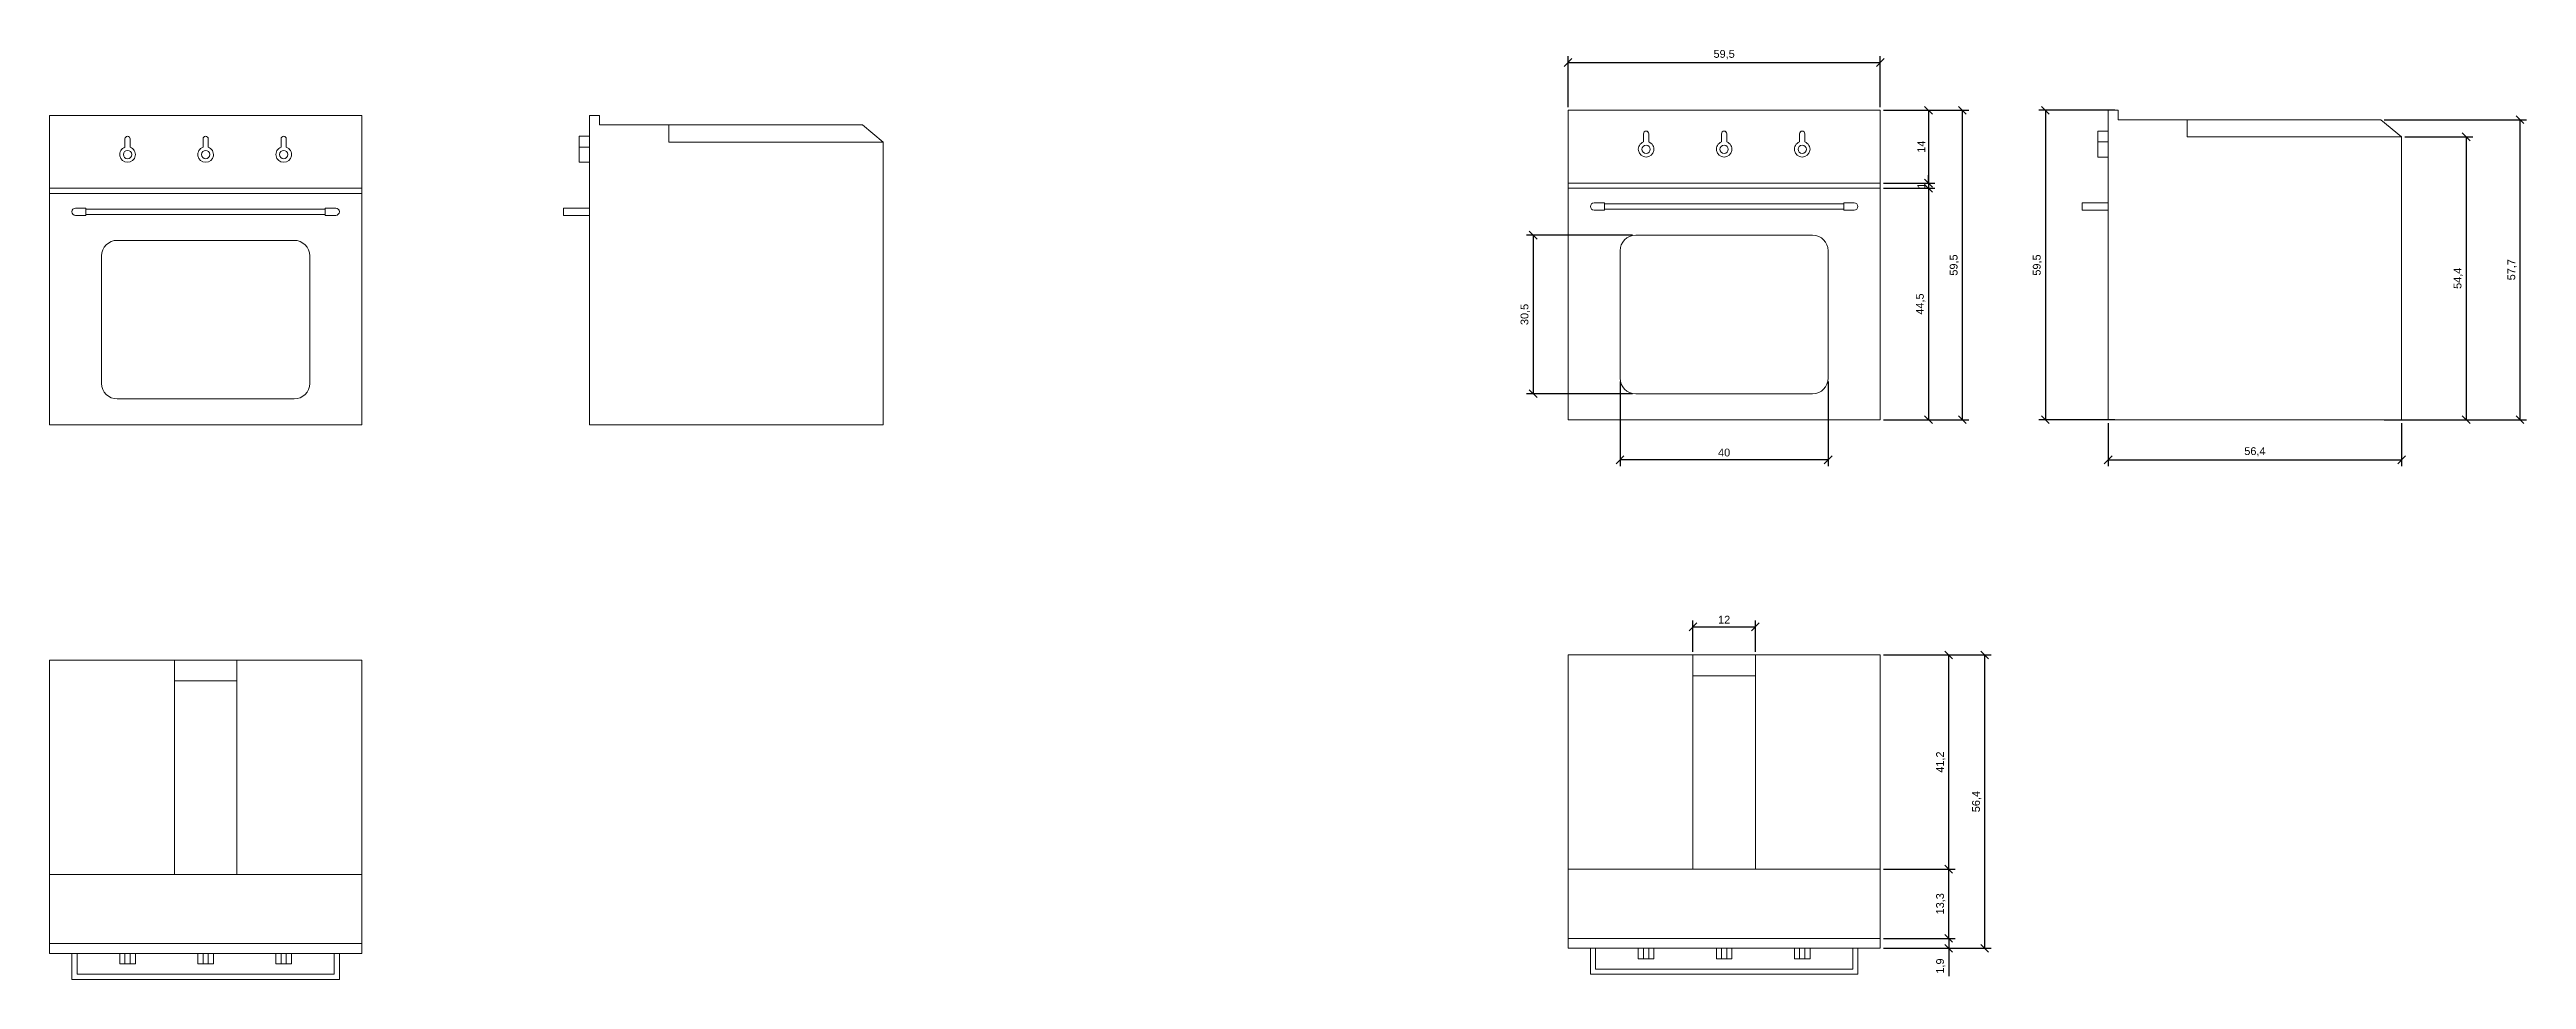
# Model space of a CAD drawing. Header units: millimetres. Extents: x 1660 to 2136, y 1768 to 1946.
import ezdxf

# ---------------------------------------------------------------- set-up
doc = ezdxf.new("R2010")
doc.units = ezdxf.units.MM
for name, color, linetype, lineweight in [('L_OGGETTI', 7, 'Continuous', 20), ('L_PIANTA PROSP', 7, 'Continuous', 20), ('L_QUOTE', 7, 'Continuous', 0)]:
    doc.layers.add(name, color=color, linetype=linetype, lineweight=lineweight)
doc.styles.get("Standard").update_dxf_attribs({"font": 'arial.ttf'})
doc.dimstyles.new('ISO-25', dxfattribs={"dimtxt": 2.5, "dimasz": 2.5, "dimexe": 1.25, "dimexo": 0.625, "dimtad": 1, "dimtxsty": 'Standard', "dimcen": 2.5, "dimadec": 0, "dimazin": 0, "dimtfac": 1, "dimtmove": 0, "dimatfit": 3, "dimfxl": 1, "dimarcsym": 0})

# ---------------------------------------------------------------- blocks, each defined once
blk = doc.blocks.new('_Oblique')
at = {"color": 0, "linetype": 'ByBlock', "lineweight": -2}
blk.add_line((-0.5, -0.5), (0.5, 0.5), dxfattribs=at)
blk = doc.blocks.new('*D4')
at = {"layer": 'Defpoints', "color": 0, "transparency": 16777216}
for p in [(2012.23, 1943.92), (1952.23, 1934.74), (2012.23, 1934.74)]:
    blk.add_point(p, dxfattribs=at)
at = {"layer": 'L_QUOTE', "color": 0, "lineweight": -2, "transparency": 16777216}
for p, q in [((1952.23, 1935.36), (1952.23, 1945.17)), ((1952.23, 1943.92), (2012.23, 1943.92)), ((2012.23, 1935.36), (2012.23, 1945.17))]:
    blk.add_line(p, q, dxfattribs=at)
at = {"layer": 'L_QUOTE', "color": 0, "lineweight": -2, "transparency": 16777216, "xscale": 1.5, "yscale": 1.5, "zscale": 1.5, "rotation": 180}
blk.add_blockref('_Oblique', (1952.23, 1943.92), dxfattribs=at)
at = {"layer": 'L_QUOTE', "color": 0, "lineweight": -2, "transparency": 16777216, "xscale": 1.5, "yscale": 1.5, "zscale": 1.5}
blk.add_blockref('_Oblique', (2012.23, 1943.92), dxfattribs=at)
at = {"layer": 'L_QUOTE', "color": 0, "transparency": 16777216, "insert": (1982.23, 1945.45), "char_height": 1.5, "attachment_point": 5}
blk.add_mtext('59,5', dxfattribs=at)
blk = doc.blocks.new('*D5')
at = {"layer": 'Defpoints', "color": 0, "transparency": 16777216}
for p in [(2012.23, 1934.74), (2012.23, 1875.24), (2028, 1875.24)]:
    blk.add_point(p, dxfattribs=at)
at = {"layer": 'L_QUOTE', "color": 0, "lineweight": -2, "transparency": 16777216}
for p, q in [((2012.86, 1934.74), (2029.25, 1934.74)), ((2028, 1934.74), (2028, 1875.24)), ((2012.86, 1875.24), (2029.25, 1875.24))]:
    blk.add_line(p, q, dxfattribs=at)
at = {"layer": 'L_QUOTE', "color": 0, "lineweight": -2, "transparency": 16777216, "xscale": 1.5, "yscale": 1.5, "zscale": 1.5}
for p, rotation in [((2028, 1934.74), 90), ((2028, 1875.24), 270)]:
    blk.add_blockref('_Oblique', p, dxfattribs=dict(at, rotation=rotation))
at = {"layer": 'L_QUOTE', "color": 0, "transparency": 16777216, "insert": (2026.47, 1904.99), "char_height": 1.5, "attachment_point": 5, "rotation": 90}
blk.add_mtext('59,5', dxfattribs=at)
blk = doc.blocks.new('*D7')
at = {"layer": 'Defpoints', "color": 0, "transparency": 16777216}
for p in [(2012.23, 1934.74), (2012.23, 1920.74), (2021.5, 1920.74)]:
    blk.add_point(p, dxfattribs=at)
at = {"layer": 'L_QUOTE', "color": 0, "lineweight": -2, "transparency": 16777216}
for p, q in [((2012.86, 1934.74), (2022.75, 1934.74)), ((2021.5, 1934.74), (2021.5, 1920.74)), ((2012.86, 1920.74), (2022.75, 1920.74))]:
    blk.add_line(p, q, dxfattribs=at)
at = {"layer": 'L_QUOTE', "color": 0, "lineweight": -2, "transparency": 16777216, "xscale": 1.5, "yscale": 1.5, "zscale": 1.5}
for p, rotation in [((2021.5, 1934.74), 90), ((2021.5, 1920.74), 270)]:
    blk.add_blockref('_Oblique', p, dxfattribs=dict(at, rotation=rotation))
at = {"layer": 'L_QUOTE', "color": 0, "transparency": 16777216, "insert": (2020.12, 1927.74), "char_height": 1.5, "attachment_point": 5, "rotation": 90}
blk.add_mtext('14', dxfattribs=at)
blk = doc.blocks.new('*D8')
at = {"layer": 'Defpoints', "color": 0, "transparency": 16777216}
for p in [(2012.23, 1920.74), (2012.23, 1919.74), (2021.5, 1919.74)]:
    blk.add_point(p, dxfattribs=at)
at = {"layer": 'L_QUOTE', "color": 0, "lineweight": -2, "transparency": 16777216}
for p, q in [((2012.86, 1920.74), (2022.75, 1920.74)), ((2012.86, 1919.74), (2022.75, 1919.74)), ((2021.5, 1920.74), (2021.5, 1922.24)), ((2021.5, 1920.74), (2021.5, 1919.74)), ((2021.5, 1919.74), (2021.5, 1918.24))]:
    blk.add_line(p, q, dxfattribs=at)
at = {"layer": 'L_QUOTE', "color": 0, "lineweight": -2, "transparency": 16777216, "xscale": 1.5, "yscale": 1.5, "zscale": 1.5}
for p, rotation in [((2021.5, 1920.74), 270), ((2021.5, 1919.74), 90)]:
    blk.add_blockref('_Oblique', p, dxfattribs=dict(at, rotation=rotation))
at = {"layer": 'L_QUOTE', "color": 0, "transparency": 16777216, "insert": (2020.12, 1920.24), "char_height": 1.5, "attachment_point": 5, "rotation": 90}
blk.add_mtext('1', dxfattribs=at)
blk = doc.blocks.new('*D9')
at = {"layer": 'Defpoints', "color": 0, "transparency": 16777216}
for p in [(2012.23, 1919.74), (2012.23, 1875.24), (2021.5, 1875.24)]:
    blk.add_point(p, dxfattribs=at)
at = {"layer": 'L_QUOTE', "color": 0, "lineweight": -2, "transparency": 16777216}
for p, q in [((2012.86, 1919.74), (2022.75, 1919.74)), ((2021.5, 1919.74), (2021.5, 1875.24)), ((2012.86, 1875.24), (2022.75, 1875.24))]:
    blk.add_line(p, q, dxfattribs=at)
at = {"layer": 'L_QUOTE', "color": 0, "lineweight": -2, "transparency": 16777216, "xscale": 1.5, "yscale": 1.5, "zscale": 1.5}
for p, rotation in [((2021.5, 1919.74), 90), ((2021.5, 1875.24), 270)]:
    blk.add_blockref('_Oblique', p, dxfattribs=dict(at, rotation=rotation))
at = {"layer": 'L_QUOTE', "color": 0, "transparency": 16777216, "insert": (2019.98, 1897.49), "char_height": 1.5, "attachment_point": 5, "rotation": 90}
blk.add_mtext('44,5', dxfattribs=at)
blk = doc.blocks.new('*D10')
at = {"layer": 'Defpoints', "color": 0, "transparency": 16777216}
for p in [(1965.23, 1910.74), (1945.53, 1880.24), (1965.23, 1880.24)]:
    blk.add_point(p, dxfattribs=at)
at = {"layer": 'L_QUOTE', "color": 0, "lineweight": -2, "transparency": 16777216}
for p, q in [((1964.61, 1910.74), (1944.28, 1910.74)), ((1945.53, 1910.74), (1945.53, 1880.24)), ((1964.61, 1880.24), (1944.28, 1880.24))]:
    blk.add_line(p, q, dxfattribs=at)
at = {"layer": 'L_QUOTE', "color": 0, "lineweight": -2, "transparency": 16777216, "xscale": 1.5, "yscale": 1.5, "zscale": 1.5}
for p, rotation in [((1945.53, 1910.74), 90), ((1945.53, 1880.24), 270)]:
    blk.add_blockref('_Oblique', p, dxfattribs=dict(at, rotation=rotation))
at = {"layer": 'L_QUOTE', "color": 0, "transparency": 16777216, "insert": (1944, 1895.49), "char_height": 1.5, "attachment_point": 5, "rotation": 90}
blk.add_mtext('30,5', dxfattribs=at)
blk = doc.blocks.new('*D11')
at = {"layer": 'Defpoints', "color": 0, "transparency": 16777216}
for p in [(1962.23, 1883.24), (2002.23, 1883.24), (1962.23, 1867.54)]:
    blk.add_point(p, dxfattribs=at)
at = {"layer": 'L_QUOTE', "color": 0, "lineweight": -2, "transparency": 16777216}
for p, q in [((1962.23, 1882.61), (1962.23, 1866.29)), ((2002.23, 1882.61), (2002.23, 1866.29)), ((2002.23, 1867.54), (1962.23, 1867.54))]:
    blk.add_line(p, q, dxfattribs=at)
at = {"layer": 'L_QUOTE', "color": 0, "lineweight": -2, "transparency": 16777216, "xscale": 1.5, "yscale": 1.5, "zscale": 1.5, "rotation": 180}
blk.add_blockref('_Oblique', (1962.23, 1867.54), dxfattribs=at)
at = {"layer": 'L_QUOTE', "color": 0, "lineweight": -2, "transparency": 16777216, "xscale": 1.5, "yscale": 1.5, "zscale": 1.5}
blk.add_blockref('_Oblique', (2002.23, 1867.54), dxfattribs=at)
at = {"layer": 'L_QUOTE', "color": 0, "transparency": 16777216, "insert": (1982.23, 1868.93), "char_height": 1.5, "attachment_point": 5}
blk.add_mtext('40', dxfattribs=at)
blk = doc.blocks.new('*D12')
at = {"layer": 'Defpoints', "color": 0, "transparency": 16777216}
for p in [(2056.03, 1875.24), (2112.43, 1875.24), (2112.43, 1867.54)]:
    blk.add_point(p, dxfattribs=at)
at = {"layer": 'L_QUOTE', "color": 0, "lineweight": -2, "transparency": 16777216}
for p, q in [((2056.03, 1874.61), (2056.03, 1866.29)), ((2112.43, 1874.61), (2112.43, 1866.29)), ((2056.03, 1867.54), (2112.43, 1867.54))]:
    blk.add_line(p, q, dxfattribs=at)
at = {"layer": 'L_QUOTE', "color": 0, "lineweight": -2, "transparency": 16777216, "xscale": 1.5, "yscale": 1.5, "zscale": 1.5, "rotation": 180}
blk.add_blockref('_Oblique', (2056.03, 1867.54), dxfattribs=at)
at = {"layer": 'L_QUOTE', "color": 0, "lineweight": -2, "transparency": 16777216, "xscale": 1.5, "yscale": 1.5, "zscale": 1.5}
blk.add_blockref('_Oblique', (2112.43, 1867.54), dxfattribs=at)
at = {"layer": 'L_QUOTE', "color": 0, "transparency": 16777216, "insert": (2084.23, 1869.07), "char_height": 1.5, "attachment_point": 5}
blk.add_mtext('56,4', dxfattribs=at)
blk = doc.blocks.new('*D13')
at = {"layer": 'Defpoints', "color": 0, "transparency": 16777216}
for p in [(2108.43, 1932.94), (2108.43, 1875.24), (2135.16, 1875.24)]:
    blk.add_point(p, dxfattribs=at)
at = {"layer": 'L_QUOTE', "color": 0, "lineweight": -2, "transparency": 16777216}
for p, q in [((2109.05, 1932.94), (2136.41, 1932.94)), ((2135.16, 1932.94), (2135.16, 1875.24)), ((2109.05, 1875.24), (2136.41, 1875.24))]:
    blk.add_line(p, q, dxfattribs=at)
at = {"layer": 'L_QUOTE', "color": 0, "lineweight": -2, "transparency": 16777216, "xscale": 1.5, "yscale": 1.5, "zscale": 1.5}
for p, rotation in [((2135.16, 1932.94), 90), ((2135.16, 1875.24), 270)]:
    blk.add_blockref('_Oblique', p, dxfattribs=dict(at, rotation=rotation))
at = {"layer": 'L_QUOTE', "color": 0, "transparency": 16777216, "insert": (2133.64, 1904.09), "char_height": 1.5, "attachment_point": 5, "rotation": 90}
blk.add_mtext('57,7', dxfattribs=at)
blk = doc.blocks.new('*D14')
at = {"layer": 'Defpoints', "color": 0, "transparency": 16777216}
for p in [(2112.43, 1929.64), (2112.43, 1875.24), (2124.83, 1875.24)]:
    blk.add_point(p, dxfattribs=at)
at = {"layer": 'L_QUOTE', "color": 0, "lineweight": -2, "transparency": 16777216}
for p, q in [((2113.05, 1929.64), (2126.08, 1929.64)), ((2124.83, 1929.64), (2124.83, 1875.24)), ((2113.05, 1875.24), (2126.08, 1875.24))]:
    blk.add_line(p, q, dxfattribs=at)
at = {"layer": 'L_QUOTE', "color": 0, "lineweight": -2, "transparency": 16777216, "xscale": 1.5, "yscale": 1.5, "zscale": 1.5}
for p, rotation in [((2124.83, 1929.64), 90), ((2124.83, 1875.24), 270)]:
    blk.add_blockref('_Oblique', p, dxfattribs=dict(at, rotation=rotation))
at = {"layer": 'L_QUOTE', "color": 0, "transparency": 16777216, "insert": (2123.31, 1902.44), "char_height": 1.5, "attachment_point": 5, "rotation": 90}
blk.add_mtext('54,4', dxfattribs=at)
blk = doc.blocks.new('*D15')
at = {"layer": 'Defpoints', "color": 0, "transparency": 16777216}
for p in [(2057.93, 1934.74), (2043.97, 1875.24), (2057.93, 1875.24)]:
    blk.add_point(p, dxfattribs=at)
at = {"layer": 'L_QUOTE', "color": 0, "lineweight": -2, "transparency": 16777216}
for p, q in [((2057.3, 1934.74), (2042.72, 1934.74)), ((2043.97, 1934.74), (2043.97, 1875.24)), ((2057.3, 1875.24), (2042.72, 1875.24))]:
    blk.add_line(p, q, dxfattribs=at)
at = {"layer": 'L_QUOTE', "color": 0, "lineweight": -2, "transparency": 16777216, "xscale": 1.5, "yscale": 1.5, "zscale": 1.5}
for p, rotation in [((2043.97, 1934.74), 90), ((2043.97, 1875.24), 270)]:
    blk.add_blockref('_Oblique', p, dxfattribs=dict(at, rotation=rotation))
at = {"layer": 'L_QUOTE', "color": 0, "transparency": 16777216, "insert": (2042.44, 1904.99), "char_height": 1.5, "attachment_point": 5, "rotation": 90}
blk.add_mtext('59,5', dxfattribs=at)
blk = doc.blocks.new('*D16')
at = {"layer": 'Defpoints', "color": 0, "transparency": 16777216}
for p in [(2012.23, 1830.02), (2012.23, 1773.62), (2032.29, 1773.62)]:
    blk.add_point(p, dxfattribs=at)
at = {"layer": 'L_QUOTE', "color": 0, "lineweight": -2, "transparency": 16777216}
for p, q in [((2012.86, 1830.02), (2033.54, 1830.02)), ((2032.29, 1830.02), (2032.29, 1773.62)), ((2012.86, 1773.62), (2033.54, 1773.62))]:
    blk.add_line(p, q, dxfattribs=at)
at = {"layer": 'L_QUOTE', "color": 0, "lineweight": -2, "transparency": 16777216, "xscale": 1.5, "yscale": 1.5, "zscale": 1.5}
for p, rotation in [((2032.29, 1830.02), 90), ((2032.29, 1773.62), 270)]:
    blk.add_blockref('_Oblique', p, dxfattribs=dict(at, rotation=rotation))
at = {"layer": 'L_QUOTE', "color": 0, "transparency": 16777216, "insert": (2030.77, 1801.82), "char_height": 1.5, "attachment_point": 5, "rotation": 90}
blk.add_mtext('56,4', dxfattribs=at)
blk = doc.blocks.new('*D17')
at = {"layer": 'Defpoints', "color": 0, "transparency": 16777216}
for p in [(2012.23, 1775.52), (2025.39, 1775.52), (2012.23, 1773.62)]:
    blk.add_point(p, dxfattribs=at)
at = {"layer": 'L_QUOTE', "color": 0, "lineweight": -2, "transparency": 16777216}
for p, q in [((2012.86, 1775.52), (2026.64, 1775.52)), ((2025.39, 1775.52), (2025.39, 1773.62)), ((2012.86, 1773.62), (2026.64, 1773.62)), ((2025.39, 1773.62), (2025.39, 1768.27))]:
    blk.add_line(p, q, dxfattribs=at)
at = {"layer": 'L_QUOTE', "color": 0, "lineweight": -2, "transparency": 16777216, "xscale": 1.5, "yscale": 1.5, "zscale": 1.5}
for p, rotation in [((2025.39, 1775.52), 90), ((2025.39, 1773.62), 270)]:
    blk.add_blockref('_Oblique', p, dxfattribs=dict(at, rotation=rotation))
at = {"layer": 'L_QUOTE', "color": 0, "transparency": 16777216, "insert": (2023.86, 1770.2), "char_height": 1.5, "attachment_point": 5, "rotation": 90}
blk.add_mtext('1,9', dxfattribs=at)
blk = doc.blocks.new('*D18')
at = {"layer": 'Defpoints', "color": 0, "transparency": 16777216}
for p in [(2012.23, 1788.82), (2025.39, 1788.82), (2012.23, 1775.52)]:
    blk.add_point(p, dxfattribs=at)
at = {"layer": 'L_QUOTE', "color": 0, "lineweight": -2, "transparency": 16777216}
for p, q in [((2012.86, 1788.82), (2026.64, 1788.82)), ((2025.39, 1775.52), (2025.39, 1788.82)), ((2012.86, 1775.52), (2026.64, 1775.52))]:
    blk.add_line(p, q, dxfattribs=at)
at = {"layer": 'L_QUOTE', "color": 0, "lineweight": -2, "transparency": 16777216, "xscale": 1.5, "yscale": 1.5, "zscale": 1.5}
for p, rotation in [((2025.39, 1788.82), 90), ((2025.39, 1775.52), 270)]:
    blk.add_blockref('_Oblique', p, dxfattribs=dict(at, rotation=rotation))
at = {"layer": 'L_QUOTE', "color": 0, "transparency": 16777216, "insert": (2023.86, 1782.17), "char_height": 1.5, "attachment_point": 5, "rotation": 90}
blk.add_mtext('13,3', dxfattribs=at)
blk = doc.blocks.new('*D19')
at = {"layer": 'Defpoints', "color": 0, "transparency": 16777216}
for p in [(2012.23, 1830.02), (2025.39, 1830.02), (2012.23, 1788.82)]:
    blk.add_point(p, dxfattribs=at)
at = {"layer": 'L_QUOTE', "color": 0, "lineweight": -2, "transparency": 16777216}
for p, q in [((2012.86, 1830.02), (2026.64, 1830.02)), ((2025.39, 1788.82), (2025.39, 1830.02)), ((2012.86, 1788.82), (2026.64, 1788.82))]:
    blk.add_line(p, q, dxfattribs=at)
at = {"layer": 'L_QUOTE', "color": 0, "lineweight": -2, "transparency": 16777216, "xscale": 1.5, "yscale": 1.5, "zscale": 1.5}
for p, rotation in [((2025.39, 1830.02), 90), ((2025.39, 1788.82), 270)]:
    blk.add_blockref('_Oblique', p, dxfattribs=dict(at, rotation=rotation))
at = {"layer": 'L_QUOTE', "color": 0, "transparency": 16777216, "insert": (2023.86, 1809.42), "char_height": 1.5, "attachment_point": 5, "rotation": 90}
blk.add_mtext('41,2', dxfattribs=at)
blk = doc.blocks.new('*D20')
at = {"layer": 'Defpoints', "color": 0, "transparency": 16777216}
for p in [(1988.23, 1835.42), (1976.23, 1830.02), (1988.23, 1830.02)]:
    blk.add_point(p, dxfattribs=at)
at = {"layer": 'L_QUOTE', "color": 0, "lineweight": -2, "transparency": 16777216}
for p, q in [((1976.23, 1830.64), (1976.23, 1836.67)), ((1976.23, 1835.42), (1988.23, 1835.42)), ((1988.23, 1830.64), (1988.23, 1836.67))]:
    blk.add_line(p, q, dxfattribs=at)
at = {"layer": 'L_QUOTE', "color": 0, "lineweight": -2, "transparency": 16777216, "xscale": 1.5, "yscale": 1.5, "zscale": 1.5, "rotation": 180}
blk.add_blockref('_Oblique', (1976.23, 1835.42), dxfattribs=at)
at = {"layer": 'L_QUOTE', "color": 0, "lineweight": -2, "transparency": 16777216, "xscale": 1.5, "yscale": 1.5, "zscale": 1.5}
blk.add_blockref('_Oblique', (1988.23, 1835.42), dxfattribs=at)
at = {"layer": 'L_QUOTE', "color": 0, "transparency": 16777216, "insert": (1982.23, 1836.8), "char_height": 1.5, "attachment_point": 5}
blk.add_mtext('12', dxfattribs=at)

msp = doc.modelspace()

# ---------------------------------------------------------------- linework, layer by layer
at = {"layer": 'L_OGGETTI'}
for p, q in [((1952.231, 1875.238), (1952.231, 1934.738)), ((1952.231, 1934.738), (2012.231, 1934.738)), ((1982.231, 1934.738), (1967.231, 1934.738)), ((2012.231, 1875.238), (2012.231, 1934.738)), ((2056.029, 1934.738), (2057.929, 1934.738)), ((2056.029, 1934.738), (2056.029, 1875.238)), ((2056.029, 1934.738), (2057.929, 1934.738)), ((2057.929, 1934.738), (2057.929, 1932.938)), ((2057.929, 1932.938), (2071.229, 1932.938)), ((2071.229, 1932.938), (2071.229, 1929.638)), ((2071.229, 1932.938), (2108.429, 1932.938)), ((2108.429, 1932.938), (2112.429, 1929.638)), ((1966.731, 1928.653), (1966.731, 1930.238)), ((1967.731, 1930.238), (1967.731, 1928.653)), ((1981.731, 1928.653), (1981.731, 1930.238)), ((1982.731, 1930.238), (1982.731, 1928.653)), ((1996.731, 1928.653), (1996.731, 1930.238)), ((1997.731, 1930.238), (1997.731, 1928.653)), ((2054.029, 1930.738), (2056.029, 1930.738)), ((2054.029, 1925.738), (2054.029, 1930.738)), ((2054.029, 1928.653), (2056.029, 1928.653)), ((2071.229, 1929.638), (2112.429, 1929.638)), ((2112.429, 1875.238), (2112.429, 1929.638)), ((2054.029, 1925.738), (2056.029, 1925.738)), ((2056.029, 1925.738), (2054.029, 1925.738)), ((1952.231, 1920.738), (2012.231, 1920.738)), ((1952.231, 1919.738), (2012.231, 1919.738)), ((1982.231, 1920.738), (1997.231, 1920.738)), ((1959.231, 1916.938), (1957.231, 1916.938)), ((1957.231, 1915.538), (1959.231, 1915.538)), ((1959.231, 1915.738), (1959.231, 1916.938)), ((1959.231, 1916.738), (1982.231, 1916.738)), ((2005.231, 1915.738), (1959.231, 1915.738)), ((1959.231, 1915.738), (1959.231, 1915.538)), ((1982.231, 1916.738), (2005.231, 1916.738)), ((2005.231, 1916.938), (2005.231, 1915.538)), ((2007.231, 1916.938), (2005.231, 1916.938)), ((2005.231, 1915.738), (2005.231, 1915.538)), ((2007.231, 1915.538), (2005.231, 1915.538)), ((2051.029, 1915.538), (2051.029, 1916.938)), ((2051.029, 1916.938), (2056.029, 1916.938)), ((2056.029, 1915.538), (2051.029, 1915.538)), ((1982.231, 1910.738), (1965.231, 1910.738)), ((1982.231, 1910.738), (1999.231, 1910.738)), ((1962.231, 1883.238), (1962.231, 1907.738)), ((2002.231, 1883.238), (2002.231, 1907.738)), ((1982.231, 1880.238), (1965.231, 1880.238)), ((1982.231, 1880.238), (1999.231, 1880.238)), ((1952.231, 1875.238), (2012.231, 1875.238)), ((2056.029, 1875.238), (2112.429, 1875.238)), ((2056.029, 1875.238), (2112.429, 1875.238)), ((1952.231, 1830.017), (1952.231, 1773.617)), ((2012.231, 1830.017), (1952.231, 1830.017)), ((1988.231, 1830.017), (1976.231, 1830.017)), ((1976.231, 1830.017), (1976.231, 1788.817)), ((1988.231, 1788.817), (1988.231, 1830.017)), ((2012.231, 1830.017), (2012.231, 1773.617)), ((2012.231, 1773.617), (2012.231, 1830.017)), ((1976.231, 1826.017), (1988.231, 1826.017)), ((2012.231, 1788.817), (1952.231, 1788.817)), ((1982.231, 1788.817), (1988.231, 1788.817)), ((1952.231, 1775.517), (2012.231, 1775.517)), ((1952.231, 1773.617), (2012.231, 1773.617)), ((1956.531, 1773.617), (1956.531, 1768.617)), ((1957.531, 1773.617), (1957.531, 1769.617)), ((1965.731, 1773.617), (1965.731, 1771.617)), ((1965.731, 1771.617), (1968.731, 1771.617)), ((1966.731, 1773.617), (1966.731, 1771.617)), ((1967.731, 1773.617), (1967.731, 1771.617)), ((1968.731, 1771.617), (1968.731, 1773.617)), ((1980.731, 1773.617), (1980.731, 1771.617)), ((1980.731, 1771.617), (1983.731, 1771.617)), ((1981.731, 1773.617), (1981.731, 1771.617)), ((1982.731, 1773.617), (1982.731, 1771.617)), ((1983.731, 1771.617), (1983.731, 1773.617)), ((1995.731, 1773.617), (1995.731, 1771.617)), ((1995.731, 1771.617), (1998.731, 1771.617)), ((1996.731, 1773.617), (1996.731, 1771.617)), ((1997.731, 1773.617), (1997.731, 1771.617)), ((1998.731, 1771.617), (1998.731, 1773.617)), ((2006.931, 1773.617), (2006.931, 1769.617)), ((2007.931, 1768.617), (2007.931, 1773.617)), ((1956.531, 1768.617), (2007.931, 1768.617)), ((2006.931, 1769.617), (1957.531, 1769.617))]:
    msp.add_line(p, q, dxfattribs=at)
for centre in [(1967.231, 1927.238), (1982.231, 1927.238), (1997.231, 1927.238)]:
    msp.add_circle(centre, 0.8, dxfattribs=at)
for centre, radius, start, end in [((1967.231, 1927.238), 1.5, 109.47122, 70.52878), ((1967.231, 1930.238), 0.5, 0, 180), ((1982.231, 1927.238), 1.5, 109.47122, 70.52878), ((1982.231, 1930.238), 0.5, 0, 180), ((1997.231, 1927.238), 1.5, 109.47122, 70.52878), ((1997.231, 1930.238), 0.5, 0, 180), ((1957.231, 1916.238), 0.7, 90, 270), ((2007.231, 1916.238), 0.7, 270, 90), ((1965.231, 1907.738), 3, 90, 180), ((1999.231, 1907.738), 3, 0, 90), ((1965.231, 1883.238), 3, 180, 270), ((1999.231, 1883.238), 3, 270, 0)]:
    msp.add_arc(centre, radius, start, end, dxfattribs=at)
at = {"layer": 'L_PIANTA PROSP'}
for p, q in [((1660.417, 1874.238), (1660.417, 1933.738)), ((1660.417, 1933.738), (1720.417, 1933.738)), ((1690.417, 1933.738), (1675.417, 1933.738)), ((1720.417, 1874.238), (1720.417, 1933.738)), ((1764.214, 1933.738), (1766.114, 1933.738)), ((1764.214, 1933.738), (1764.214, 1874.238)), ((1764.214, 1933.738), (1766.114, 1933.738)), ((1766.114, 1933.738), (1766.114, 1931.938)), ((1674.917, 1927.653), (1674.917, 1929.238)), ((1675.917, 1929.238), (1675.917, 1927.653)), ((1689.917, 1927.653), (1689.917, 1929.238)), ((1690.917, 1929.238), (1690.917, 1927.653)), ((1704.917, 1927.653), (1704.917, 1929.238)), ((1705.917, 1929.238), (1705.917, 1927.653)), ((1762.214, 1929.738), (1764.214, 1929.738)), ((1762.214, 1924.738), (1762.214, 1929.738)), ((1766.114, 1931.938), (1779.414, 1931.938)), ((1779.414, 1931.938), (1779.414, 1928.638)), ((1779.414, 1931.938), (1816.614, 1931.938)), ((1779.414, 1928.638), (1820.614, 1928.638)), ((1816.614, 1931.938), (1820.614, 1928.638)), ((1820.614, 1874.238), (1820.614, 1928.638)), ((1762.214, 1927.653), (1764.214, 1927.653)), ((1762.214, 1924.738), (1764.214, 1924.738)), ((1764.214, 1924.738), (1762.214, 1924.738)), ((1660.417, 1919.738), (1720.417, 1919.738)), ((1660.417, 1918.738), (1720.417, 1918.738)), ((1690.417, 1919.738), (1705.417, 1919.738)), ((1667.417, 1915.938), (1665.417, 1915.938)), ((1665.417, 1914.538), (1667.417, 1914.538)), ((1667.417, 1914.738), (1667.417, 1915.938)), ((1667.417, 1915.738), (1690.417, 1915.738)), ((1713.417, 1914.738), (1667.417, 1914.738)), ((1667.417, 1914.738), (1667.417, 1914.538)), ((1690.417, 1915.738), (1713.417, 1915.738)), ((1713.417, 1915.938), (1713.417, 1914.538)), ((1715.417, 1915.938), (1713.417, 1915.938)), ((1713.417, 1914.738), (1713.417, 1914.538)), ((1715.417, 1914.538), (1713.417, 1914.538)), ((1759.214, 1914.538), (1759.214, 1915.938)), ((1759.214, 1915.938), (1764.214, 1915.938)), ((1764.214, 1914.538), (1759.214, 1914.538)), ((1690.417, 1909.738), (1673.417, 1909.738)), ((1690.417, 1909.738), (1707.417, 1909.738)), ((1670.417, 1882.238), (1670.417, 1906.738)), ((1710.417, 1882.238), (1710.417, 1906.738)), ((1690.417, 1879.238), (1673.417, 1879.238)), ((1690.417, 1879.238), (1707.417, 1879.238)), ((1660.417, 1874.238), (1720.417, 1874.238)), ((1764.214, 1874.238), (1820.614, 1874.238)), ((1764.214, 1874.238), (1820.614, 1874.238)), ((1660.417, 1829.017), (1660.417, 1772.617)), ((1720.417, 1829.017), (1660.417, 1829.017)), ((1696.417, 1829.017), (1684.417, 1829.017)), ((1684.417, 1829.017), (1684.417, 1787.817)), ((1696.417, 1787.817), (1696.417, 1829.017)), ((1720.417, 1829.017), (1720.417, 1772.617)), ((1720.417, 1772.617), (1720.417, 1829.017)), ((1684.417, 1825.017), (1696.417, 1825.017)), ((1720.417, 1787.817), (1660.417, 1787.817)), ((1690.417, 1787.817), (1696.417, 1787.817)), ((1660.417, 1774.517), (1720.417, 1774.517)), ((1660.417, 1772.617), (1720.417, 1772.617)), ((1664.717, 1772.617), (1664.717, 1767.617)), ((1665.717, 1772.617), (1665.717, 1768.617)), ((1673.917, 1772.617), (1673.917, 1770.617)), ((1674.917, 1772.617), (1674.917, 1770.617)), ((1675.917, 1772.617), (1675.917, 1770.617)), ((1676.917, 1770.617), (1676.917, 1772.617)), ((1688.917, 1772.617), (1688.917, 1770.617)), ((1689.917, 1772.617), (1689.917, 1770.617)), ((1690.917, 1772.617), (1690.917, 1770.617)), ((1691.917, 1770.617), (1691.917, 1772.617)), ((1703.917, 1772.617), (1703.917, 1770.617)), ((1704.917, 1772.617), (1704.917, 1770.617)), ((1705.917, 1772.617), (1705.917, 1770.617)), ((1706.917, 1770.617), (1706.917, 1772.617)), ((1715.117, 1772.617), (1715.117, 1768.617)), ((1716.117, 1767.617), (1716.117, 1772.617)), ((1664.717, 1767.617), (1716.117, 1767.617)), ((1715.117, 1768.617), (1665.717, 1768.617)), ((1673.917, 1770.617), (1676.917, 1770.617)), ((1688.917, 1770.617), (1691.917, 1770.617)), ((1703.917, 1770.617), (1706.917, 1770.617))]:
    msp.add_line(p, q, dxfattribs=at)
for centre in [(1675.417, 1926.238), (1690.417, 1926.238), (1705.417, 1926.238)]:
    msp.add_circle(centre, 0.8, dxfattribs=at)
for centre, radius, start, end in [((1675.417, 1929.238), 0.5, 0, 180), ((1690.417, 1929.238), 0.5, 0, 180), ((1705.417, 1929.238), 0.5, 0, 180), ((1675.417, 1926.238), 1.5, 109.47122, 70.52878), ((1690.417, 1926.238), 1.5, 109.47122, 70.52878), ((1705.417, 1926.238), 1.5, 109.47122, 70.52878), ((1665.417, 1915.238), 0.7, 90, 270), ((1715.417, 1915.238), 0.7, 270, 90), ((1673.417, 1906.738), 3, 90, 180), ((1707.417, 1906.738), 3, 0, 90), ((1673.417, 1882.238), 3, 180, 270), ((1707.417, 1882.238), 3, 270, 0)]:
    msp.add_arc(centre, radius, start, end, dxfattribs=at)

# ---------------------------------------------------------------- dimensions: what is measured, and where the dimension line sits
at = {"layer": 'L_QUOTE'}
dim = msp.add_linear_dim(base=(2012.231, 1943.919), p1=(1952.231, 1934.738), p2=(2012.231, 1934.738), text='59,5', dimstyle='ISO-25', override={"dimtxt": 1.5, "dimasz": 1.5, "dimblk1": 'Oblique', "dimblk2": 'Oblique', "dimsah": 1}, dxfattribs=at)
dim.commit()
dim.dimension.update_dxf_attribs({"geometry": '*D4', "text_midpoint": (1982.231, 1945.446)})
for base, p1, p2, picture, middle in [((2027.996, 1875.238), (2012.231, 1934.738), (2012.231, 1875.238), '*D5', (2026.469, 1904.988)), ((2021.502, 1920.738), (2012.231, 1934.738), (2012.231, 1920.738), '*D7', (2020.124, 1927.738)), ((2043.97, 1875.238), (2057.929, 1934.738), (2057.929, 1875.238), '*D15', (2042.444, 1904.988)), ((2021.502, 1875.238), (2012.231, 1919.738), (2012.231, 1875.238), '*D9', (2019.978, 1897.488)), ((1945.526, 1880.238), (1965.231, 1910.738), (1965.231, 1880.238), '*D10', (1944, 1895.488)), ((2032.292, 1773.617), (2012.231, 1830.017), (2012.231, 1773.617), '*D16', (2030.765, 1801.817)), ((2025.39, 1830.017), (2012.231, 1788.817), (2012.231, 1830.017), '*D19', (2023.863, 1809.417)), ((2025.39, 1788.817), (2012.231, 1775.517), (2012.231, 1788.817), '*D18', (2023.863, 1782.167))]:
    dim = msp.add_linear_dim(base=base, p1=p1, p2=p2, angle=90, dimstyle='ISO-25', override={"dimtxt": 1.5, "dimasz": 1.5, "dimblk1": 'Oblique', "dimblk2": 'Oblique', "dimsah": 1}, dxfattribs=at)
    dim.commit()
    dim.dimension.update_dxf_attribs({"geometry": picture, "text_midpoint": middle})
for base, p1, p2, picture, middle in [((2135.164, 1875.238), (2108.429, 1932.938), (2108.429, 1875.238), '*D13', (2135.164, 1904.088)), ((2124.834, 1875.238), (2112.429, 1929.638), (2112.429, 1875.238), '*D14', (2124.834, 1902.438)), ((2021.502, 1919.738), (2012.231, 1920.738), (2012.231, 1919.738), '*D8', (2021.502, 1920.238)), ((2025.39, 1775.517), (2012.231, 1773.617), (2012.231, 1775.517), '*D17', (2025.39, 1770.196))]:
    dim = msp.add_linear_dim(base=base, p1=p1, p2=p2, angle=90, dimstyle='ISO-25', override={"dimtxt": 1.5, "dimasz": 1.5, "dimblk1": 'Oblique', "dimblk2": 'Oblique', "dimsah": 1}, dxfattribs=at)
    dim.commit()
    dim.dimension.update_dxf_attribs({"geometry": picture, "text_midpoint": middle, "dimtype": 160})
for base, p1, p2, picture, middle in [((1962.231, 1867.539), (2002.231, 1883.238), (1962.231, 1883.238), '*D11', (1982.231, 1868.93)), ((2112.429, 1867.539), (2056.029, 1875.238), (2112.429, 1875.238), '*D12', (2084.229, 1869.066)), ((1988.231, 1835.425), (1976.231, 1830.017), (1988.231, 1830.017), '*D20', (1982.231, 1836.803))]:
    dim = msp.add_linear_dim(base=base, p1=p1, p2=p2, dimstyle='ISO-25', override={"dimtxt": 1.5, "dimasz": 1.5, "dimblk1": 'Oblique', "dimblk2": 'Oblique', "dimsah": 1}, dxfattribs=at)
    dim.commit()
    dim.dimension.update_dxf_attribs({"geometry": picture, "text_midpoint": middle})

doc.saveas('drawing.dxf')
